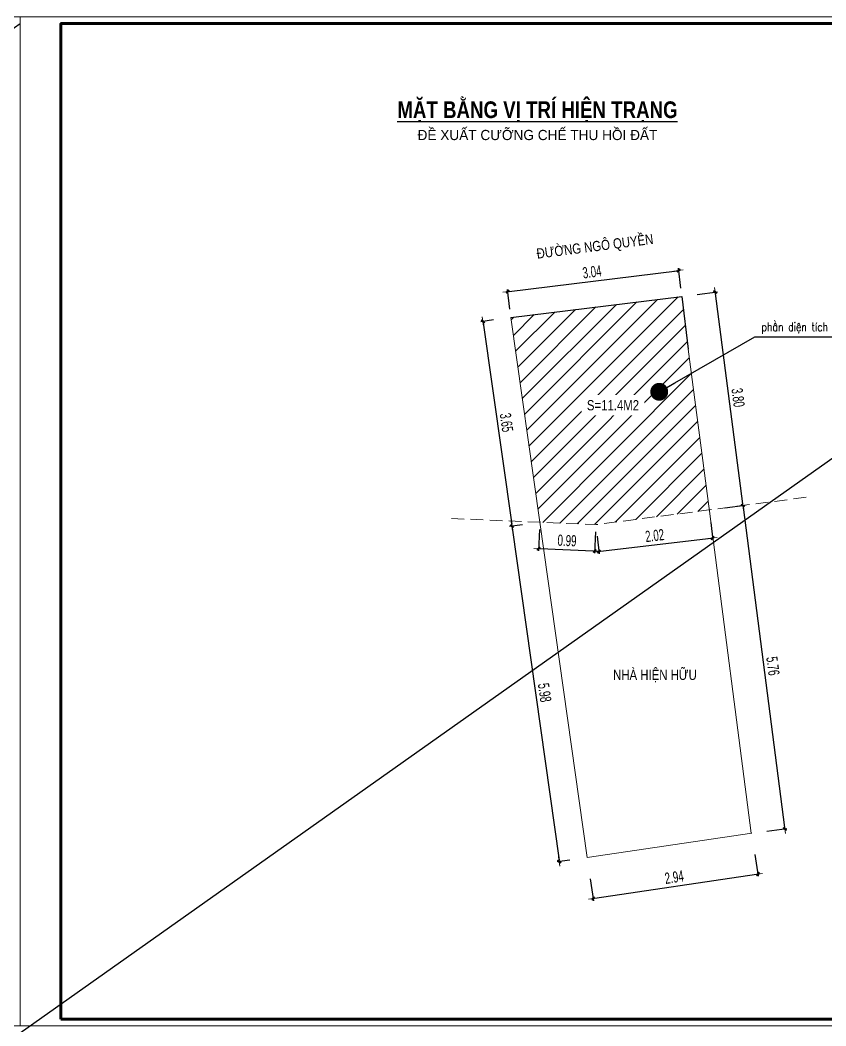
# Model space of a CAD drawing. Header units: millimetres. Extents: x 480521 to 6014615, y -961280 to 187869.
# Drawn here: x 705805 to 720042, y 42304 to 60064 of the extents above; entities that cross this region are included whole.
import ezdxf
from ezdxf.enums import TextEntityAlignment as Align

# ---------------------------------------------------------------- set-up
doc = ezdxf.new("R2010")
doc.units = ezdxf.units.MM
doc.header["$LTSCALE"] = 600
doc.header["$MEASUREMENT"] = 0
doc.linetypes.add('HIDDEN', pattern=[0.375, 0.25, -0.125])
doc.layers.get('0').update_dxf_attribs({"lineweight": 0})
doc.layers.get('Defpoints').update_dxf_attribs({"lineweight": 0})
for name, color, linetype, lineweight in [('dim', 144, 'Continuous', 13), ('Khungten_LCDI', 7, 'Continuous', 25), ('LC Dim', 8, 'Continuous', 18), ('LC Hatch @ 1 (1)', 252, 'Continuous', 9), ('LC Net khuat', 4, 'HIDDEN', 13), ('LC Net thay', 7, 'Continuous', 25), ('LC Text1', 3, 'Continuous', 20), ('LC Text2', 7, 'Continuous', 25)]:
    doc.layers.add(name, color=color, linetype=linetype, lineweight=lineweight)
doc.layers.add('KCS_Plotter', color=11, linetype='Continuous', plot=False)
doc.styles.add('HOATBIF', font='hoatbif.shx', dxfattribs={"width": 0.65})
doc.styles.add('Khungten', font='VHAVAN.TTF', dxfattribs={"width": 0.9, "height": 5000})
doc.styles.add('LC 1', font='VHAVANB.TTF')
doc.styles.add('LC 3', font='vnsimli.shx', dxfattribs={"width": 0.75})
doc.styles.add('LC3', font='VHARIALB.TTF', dxfattribs={"width": 0.8})
doc.styles.add('T2', font='VHARIAL.TTF', dxfattribs={"width": 0.8})
doc.styles.add('Title', font='VHBLACK.TTF')
doc.dimstyles.new('1-100 (1-60)', dxfattribs={"dimscale": 79, "dimtxt": 2.5, "dimasz": 0.35, "dimexe": 0.5, "dimexo": 0, "dimgap": 0.8, "dimtad": 1, "dimdec": 0, "dimzin": 0, "dimdsep": 46, "dimtxsty": 'HOATBIF', "dimblk1": 'DOT', "dimblk2": 'DOT', "dimsah": 1, "dimcen": -1, "dimdle": 1, "dimclrd": 256, "dimclre": 256, "dimclrt": 4, "dimadec": 3, "dimazin": 2, "dimtfac": 0.333333, "dimtdec": 0, "dimtix": 1, "dimtmove": 2, "dimatfit": 3, "dimldrblk": 'DOT', "dimfxl": 1, "dimtvp": 0.833333, "dimtolj": 1, "dimtzin": 0, "dimarcsym": 0})

# ---------------------------------------------------------------- blocks, each defined once
blk = doc.blocks.new('lcdi fix')
at = {"layer": 'Defpoints', "lineweight": 0}
blk.add_lwpolyline([(-1200, -14850), (-1200, 14850), (40800, 14850), (40800, -14850)], close=True, dxfattribs=at)
at = {"layer": 'Khungten_LCDI', "color": 5, "lineweight": 60}
blk.add_lwpolyline([(0, -14650), (0, 14650), (40600, 14650), (40600, -14650)], close=True, dxfattribs=at)
at = {"color": 7, "style": 'Khungten', "width": 0.8}
for tag, p in [('REVISION', (39499, -10746)), ('NGAYHT', (39546, -11609))]:
    blk.add_attdef(tag, text='', height=200, dxfattribs=at).set_placement(p, align=Align.CENTER)
at = {"layer": 'LC Text1', "color": 3, "style": 'LC 1', "width": 1.834006}
for tag, p, p2 in [('TENBANVE1', (36913, -8886), (40339, -8886)), ('TENBANVE2', (36913, -9562), (40339, -9562))]:
    blk.add_attdef(tag, text='', height=250, dxfattribs=at).set_placement(p, p2, align=Align.FIT)
at = {"layer": 'LC Text1', "style": 'Title', "width": 0.7}
blk.add_attdef('SOBANVE', text='', height=250, dxfattribs=at).set_placement((39562, -13896), align=Align.CENTER)
blk = doc.blocks.new('TIEUDE1')
at = {"layer": 'LC Text2', "color": 7, "style": 'LC 1'}
blk.add_attdef('TIªU§Ò', text='', height=5, dxfattribs=at).set_placement((0, 0), align=Align.BOTTOM_CENTER)
blk.add_attdef('TL', text='', height=3, dxfattribs=at).set_placement((0, -2), align=Align.TOP_CENTER)
blk = doc.blocks.new('DOT')
at = {"layer": 'dim'}
for p, q in [((-1, -1), (1, 1)), ((-3, 0), (3, 0))]:
    blk.add_line(p, q, dxfattribs=at)
blk.add_lwpolyline([(0.5, 1), (-1, -0.5), (-0.5, -1), (1, 0.5)], close=True, dxfattribs=at)
blk = doc.blocks.new('*D134')
at = {"layer": 'Defpoints', "color": 0, "transparency": 16777216}
for p in [(714169, 54770), (714680, 51154), (714493, 51127)]:
    blk.add_point(p, dxfattribs=at)
at = {"layer": 'LC Dim', "lineweight": -2, "transparency": 16777216}
for p, q in [((714169, 54770), (713943, 54738)), ((713986, 54716), (714490, 51155)), ((714680, 51154), (714454, 51122))]:
    blk.add_line(p, q, dxfattribs=at)
at = {"layer": 'LC Dim', "lineweight": -2, "transparency": 16777216, "xscale": 27.65, "yscale": 27.65, "zscale": 27.65}
for p, rotation in [((713982, 54743), 98.04649337577762), ((714493, 51127), 278.0464933757776)]:
    blk.add_blockref('DOT', p, dxfattribs=dict(at, rotation=rotation))
at = {"layer": 'LC Dim', "color": 4, "transparency": 16777216, "insert": (714398, 52958), "char_height": 197.5, "attachment_point": 5, "rotation": 278.0465, "style": 'HOATBIF'}
blk.add_mtext('\\A1;3.65', dxfattribs=at)
blk = doc.blocks.new('_Dot')
at = {"color": 0, "linetype": 'ByBlock', "lineweight": -2}
blk.add_line((-0.5, 0), (-1, 0), dxfattribs=at)
at = {"color": 0, "linetype": 'ByBlock', "const_width": 0.5}
blk.add_lwpolyline([(-0.25, 0, 1), (0.25, 0, 1)], format="xyb", close=True, dxfattribs=at)
blk = doc.blocks.new('*D135')
at = {"layer": 'Defpoints', "color": 0, "transparency": 16777216}
for p in [(714680, 51154), (715331, 45205), (715518, 45231)]:
    blk.add_point(p, dxfattribs=at)
at = {"layer": 'LC Dim', "lineweight": -2, "transparency": 16777216}
for p, q in [((714680, 51154), (714454, 51122)), ((714497, 51100), (715327, 45232)), ((715518, 45231), (715292, 45199))]:
    blk.add_line(p, q, dxfattribs=at)
at = {"layer": 'LC Dim', "lineweight": -2, "transparency": 16777216, "xscale": 27.65, "yscale": 27.65, "zscale": 27.65}
for p, rotation in [((714493, 51127), 98.0464933761731), ((715331, 45205), 278.0464933761731)]:
    blk.add_blockref('DOT', p, dxfattribs=dict(at, rotation=rotation))
at = {"layer": 'LC Dim', "color": 4, "transparency": 16777216, "insert": (715072, 48189), "char_height": 197.5, "attachment_point": 5, "rotation": 278.0465, "style": 'HOATBIF'}
blk.add_mtext('\\A1;5.98', dxfattribs=at)
blk = doc.blocks.new('*D136')
at = {"layer": 'Defpoints', "color": 0, "transparency": 16777216}
for p in [(717767, 55220), (718256, 51451), (718574, 51492)]:
    blk.add_point(p, dxfattribs=at)
at = {"layer": 'LC Dim', "lineweight": -2, "transparency": 16777216}
for p, q in [((717767, 55220), (718124, 55267)), ((718088, 55234), (718570, 51520)), ((718256, 51451), (718613, 51497))]:
    blk.add_line(p, q, dxfattribs=at)
at = {"layer": 'LC Dim', "lineweight": -2, "transparency": 16777216, "xscale": 27.65, "yscale": 27.65, "zscale": 27.65}
for p, rotation in [((718084, 55262), 97.3950004551602), ((718574, 51492), 277.3950004551602)]:
    blk.add_blockref('DOT', p, dxfattribs=dict(at, rotation=rotation))
at = {"layer": 'LC Dim', "color": 4, "transparency": 16777216, "insert": (718490, 53398), "char_height": 197.5, "attachment_point": 5, "rotation": 277.395, "style": 'HOATBIF'}
blk.add_mtext('\\A1;3.80', dxfattribs=at)
blk = doc.blocks.new('*D137')
at = {"layer": 'Defpoints', "color": 0, "transparency": 16777216}
for p in [(718256, 51451), (718998, 45740), (719315, 45782)]:
    blk.add_point(p, dxfattribs=at)
at = {"layer": 'LC Dim', "lineweight": -2, "transparency": 16777216}
for p, q in [((718256, 51451), (718613, 51497)), ((718577, 51465), (719311, 45809)), ((718998, 45740), (719354, 45787))]:
    blk.add_line(p, q, dxfattribs=at)
at = {"layer": 'LC Dim', "lineweight": -2, "transparency": 16777216, "xscale": 27.65, "yscale": 27.65, "zscale": 27.65}
for p, rotation in [((718574, 51492), 97.39500045408909), ((719315, 45782), 277.3950004540891)]:
    blk.add_blockref('DOT', p, dxfattribs=dict(at, rotation=rotation))
at = {"layer": 'LC Dim', "color": 4, "transparency": 16777216, "insert": (719105, 48658), "char_height": 197.5, "attachment_point": 5, "rotation": 277.395, "style": 'HOATBIF'}
blk.add_mtext('\\A1;5.76', dxfattribs=at)
blk = doc.blocks.new('*D138')
at = {"layer": 'Defpoints', "color": 0, "transparency": 16777216}
for p in [(718789, 45331), (718841, 44985), (715879, 44899)]:
    blk.add_point(p, dxfattribs=at)
at = {"layer": 'LC Dim', "lineweight": -2, "transparency": 16777216}
for p, q in [((718789, 45331), (718846, 44946)), ((715958, 44557), (718813, 44981)), ((715879, 44899), (715936, 44514))]:
    blk.add_line(p, q, dxfattribs=at)
at = {"layer": 'LC Dim', "lineweight": -2, "transparency": 16777216, "xscale": 27.65, "yscale": 27.65, "zscale": 27.65}
for p, rotation in [((718841, 44985), 8.44590101293909), ((715930, 44553), 188.4459010129391)]:
    blk.add_blockref('DOT', p, dxfattribs=dict(at, rotation=rotation))
at = {"layer": 'LC Dim', "color": 4, "transparency": 16777216, "insert": (717362, 44929), "char_height": 197.5, "attachment_point": 5, "rotation": 8.4459, "style": 'HOATBIF'}
blk.add_mtext('\\A1;2.94', dxfattribs=at)
blk = doc.blocks.new('*D139')
at = {"layer": 'Defpoints', "color": 0, "transparency": 16777216}
for p in [(717440, 55642), (717479, 55329), (714457, 54957)]:
    blk.add_point(p, dxfattribs=at)
at = {"layer": 'LC Dim', "lineweight": -2, "transparency": 16777216}
for p, q in [((714446, 55273), (717413, 55639)), ((717479, 55329), (717435, 55682)), ((714457, 54957), (714414, 55309))]:
    blk.add_line(p, q, dxfattribs=at)
at = {"layer": 'LC Dim', "lineweight": -2, "transparency": 16777216, "xscale": 27.65, "yscale": 27.65, "zscale": 27.65}
for p, rotation in [((717440, 55642), 7.025808140090468), ((714418, 55270), 187.0258081400905)]:
    blk.add_blockref('DOT', p, dxfattribs=dict(at, rotation=rotation))
at = {"layer": 'LC Dim', "color": 4, "transparency": 16777216, "insert": (715909, 55617), "char_height": 197.5, "attachment_point": 5, "rotation": 7.0258, "style": 'HOATBIF'}
blk.add_mtext('\\A1;3.04', dxfattribs=at)
blk = doc.blocks.new('*D140')
at = {"layer": 'Defpoints', "color": 0, "transparency": 16777216}
for p in [(714981, 51071), (715970, 51029), (715956, 50690)]:
    blk.add_point(p, dxfattribs=at)
at = {"layer": 'LC Dim', "lineweight": -2, "transparency": 16777216}
for p, q in [((714981, 51071), (714965, 50692)), ((715970, 51029), (715954, 50651)), ((714994, 50731), (715928, 50691))]:
    blk.add_line(p, q, dxfattribs=at)
at = {"layer": 'LC Dim', "lineweight": -2, "transparency": 16777216, "xscale": 27.65, "yscale": 27.65, "zscale": 27.65}
for p, rotation in [((714966, 50732), 177.581606072544), ((715956, 50690), 357.581606072544)]:
    blk.add_blockref('DOT', p, dxfattribs=dict(at, rotation=rotation))
at = {"layer": 'LC Dim', "color": 4, "transparency": 16777216, "insert": (715468, 50873), "char_height": 197.5, "attachment_point": 5, "rotation": 357.5816, "style": 'HOATBIF'}
blk.add_mtext('\\A1;0.99', dxfattribs=at)
blk = doc.blocks.new('*D141')
at = {"layer": 'Defpoints', "color": 0, "transparency": 16777216}
for p in [(718008, 51190), (715999, 50952), (718040, 50919)]:
    blk.add_point(p, dxfattribs=at)
at = {"layer": 'LC Dim', "lineweight": -2, "transparency": 16777216}
for p, q in [((718008, 51190), (718045, 50880)), ((715999, 50952), (716036, 50642)), ((716059, 50684), (718013, 50916))]:
    blk.add_line(p, q, dxfattribs=at)
at = {"layer": 'LC Dim', "lineweight": -2, "transparency": 16777216, "xscale": 27.65, "yscale": 27.65, "zscale": 27.65}
for p, rotation in [((718040, 50919), 6.772176584295886), ((716032, 50681), 186.7721765842959)]:
    blk.add_blockref('DOT', p, dxfattribs=dict(at, rotation=rotation))
at = {"layer": 'LC Dim', "color": 4, "transparency": 16777216, "insert": (717017, 50961), "char_height": 197.5, "attachment_point": 5, "rotation": 6.7722, "style": 'HOATBIF'}
blk.add_mtext('\\A1;2.02', dxfattribs=at)

msp = doc.modelspace()

# ---------------------------------------------------------------- hatches: boundary and pattern name
at = {"layer": 'LC Hatch @ 1 (1)', "ltscale": 2}
h = msp.add_hatch(dxfattribs=at)
h.set_pattern_fill('ANSI31', color=256, scale=1800)
h.set_pattern_definition([(45, (0, 15509.46), (-159.099026, 159.099026), [])])
h.paths.add_polyline_path([(714985.866, 51196.921), (715975.248, 51155.135), (717981.04, 51415.464), (717606.706, 54255.661), (717496.545, 55185.269), (714474.687, 54812.85)])

# ---------------------------------------------------------------- linework, layer by layer
at = {"layer": 'Defpoints', "lineweight": 0}
msp.add_lwpolyline([(680604.637, 42303.589), (680604.637, 60123.59), (705804.637, 60123.59), (705804.637, 42303.589)], close=True, dxfattribs=at)
at = {"layer": 'KCS_Plotter'}
msp.add_line((680604.637, 42183.589), (705804.637, 60003.59), dxfattribs=at)
at = {"layer": 'LC Net khuat', "color": 1, "lineweight": 13, "ltscale": 1.5, "flags": 128}
msp.add_lwpolyline([(713426.879, 51262.762), (715975.248, 51155.135), (719799.724, 51651.509)], dxfattribs=at)
at = {"layer": 'LC Net thay', "color": 7}
for p, q in [((714474.687, 54812.85), (717496.545, 55185.269)), ((717496.545, 55185.269), (717606.706, 54255.661))]:
    msp.add_line(p, q, dxfattribs=at)
at = {"layer": 'LC Net thay', "color": 7, "linetype": 'Continuous', "lineweight": 0}
for p, q in [((714985.866, 51196.921), (714474.687, 54812.85)), ((717983.913, 51393.665), (717606.706, 54255.661)), ((718722.288, 45704.61), (717983.913, 51393.665)), ((715823.16, 45274.131), (714985.866, 51196.921)), ((715823.16, 45274.131), (718733.504, 45706.276))]:
    msp.add_line(p, q, dxfattribs=at)

# ---------------------------------------------------------------- block references
at = {"layer": 'LC Net thay', "xscale": 0.6000000155618168, "yscale": 0.6000000155618168, "zscale": 0.6000000155618168}
msp.add_blockref('lcdi fix', (706524.637, 51213.589), dxfattribs=at)
at = {"layer": 'LC Text2'}
ref = msp.add_blockref('TIEUDE1', (714945.613, 58245.063), dxfattribs=dict(at, xscale=60.00000000003865, yscale=60.00000000003865, zscale=60.00000000003865))
ref.add_attrib('TIªU§Ò', '%%UmÆt b»ng vÞ trÝ hiÖn tr¹ng', dxfattribs={"color": 7, "height": 295.46488, "style": 'LC3', "width": 0.8}).set_placement((714945.613, 58245.063), align=Align.BOTTOM_CENTER)
ref.add_attrib('TL', '®Ò xuÊt c\xadìng chÕ thu håi ®Êt', dxfattribs={"color": 7, "height": 180, "style": 'LC 1'}).set_placement((714945.613, 58125.063), align=Align.TOP_CENTER)

# ---------------------------------------------------------------- texts
at = {"layer": 'LC Text1', "color": 3, "style": 'LC 3', "width": 0.8}
msp.add_text('phÇn diÖn tÝch ®Ò xuÊt c\xadìng chÕ thu håi ®Êt', height=150, dxfattribs=at).set_placement((718902.425, 54572.078))
at = {"layer": 'LC Text2', "style": 'T2', "width": 0.8}
msp.add_text('®\xadêng ng« quyÒn', height=180, rotation=7.3050148, dxfattribs=at).set_placement((714942.023, 55849.497))

# ---------------------------------------------------------------- dimensions: what is measured, and where the dimension line sits
at = {"layer": 'LC Dim'}
for p1, p2, distance, picture, middle in [((714456.94, 54956.856), (717478.797, 55329.276), 315.441, '*D139', (715909.476, 55616.872)), ((717767.272, 55220.407), (718256.47, 51451.212), 319.866, '*D136', (718489.68, 53397.823)), ((714169.126, 54769.653), (714680.304, 51153.724), -188.702, '*D134', (714398.227, 52957.944)), ((715999.383, 50951.89), (718008.049, 51190.42), -272.943, '*D141', (717016.804, 50960.937)), ((714980.541, 51070.837), (715969.923, 51029.051), -339.388, '*D140', (715467.744, 50872.665)), ((715878.899, 44898.752), (718789.242, 45330.896), -349.495, '*D138', (717361.616, 44929.313))]:
    dim = msp.add_aligned_dim(p1=p1, p2=p2, distance=distance, dimstyle='1-100 (1-60)', override={"dimdec": 2, "dimlfac": 0.001}, dxfattribs=at)
    dim.commit()
    dim.dimension.update_dxf_attribs({"geometry": picture, "text_midpoint": middle})
for base, p1, p2, angle, picture, middle in [((719314.88, 45781.522), (718256.47, 51451.212), (718997.675, 45740.352), 97.3950005, '*D137', (719104.881, 48657.796)), ((715330.756, 45204.52), (714680.304, 51153.724), (715517.6, 45230.934), 98.0464934, '*D135', (715072.464, 48188.585))]:
    dim = msp.add_linear_dim(base=base, p1=p1, p2=p2, angle=angle, dimstyle='1-100 (1-60)', override={"dimdec": 2, "dimlfac": 0.001}, dxfattribs=at)
    dim.commit()
    dim.dimension.update_dxf_attribs({"geometry": picture, "text_midpoint": middle})

# ---------------------------------------------------------------- leaders
msp.add_leader([(717096.725, 53500.56), (718788.921, 54471.386), (723842.775, 54471.386)], dimstyle='1-100 (1-60)', override={"dimasz": 4, "dimdec": 2, "dimlfac": 0.001}, dxfattribs=at)

# ---------------------------------------------------------------- next in the draw order: texts
at = {"layer": 'LC Text2', "char_height": 180, "attachment_point": 1, "style": 'T2', "bg_fill": 3, "box_fill_scale": 1.5, "bg_fill_color": 256, "bg_fill_transparency": 0}
for s, insert, width in [('s=11.4m2', (715818.225, 53353.118), 927.25441), ('nhµ hiÖn h÷u', (716281.205, 48592.725), 1438.55853)]:
    msp.add_mtext(s, dxfattribs=dict(at, insert=insert, width=width))

# ---------------------------------------------------------------- next in the draw order: linework, layer by layer
at = {"layer": 'KCS_Plotter'}
msp.add_line((705804.637, 42183.589), (731004.637, 60003.59), dxfattribs=at)

doc.saveas('drawing.dxf')
